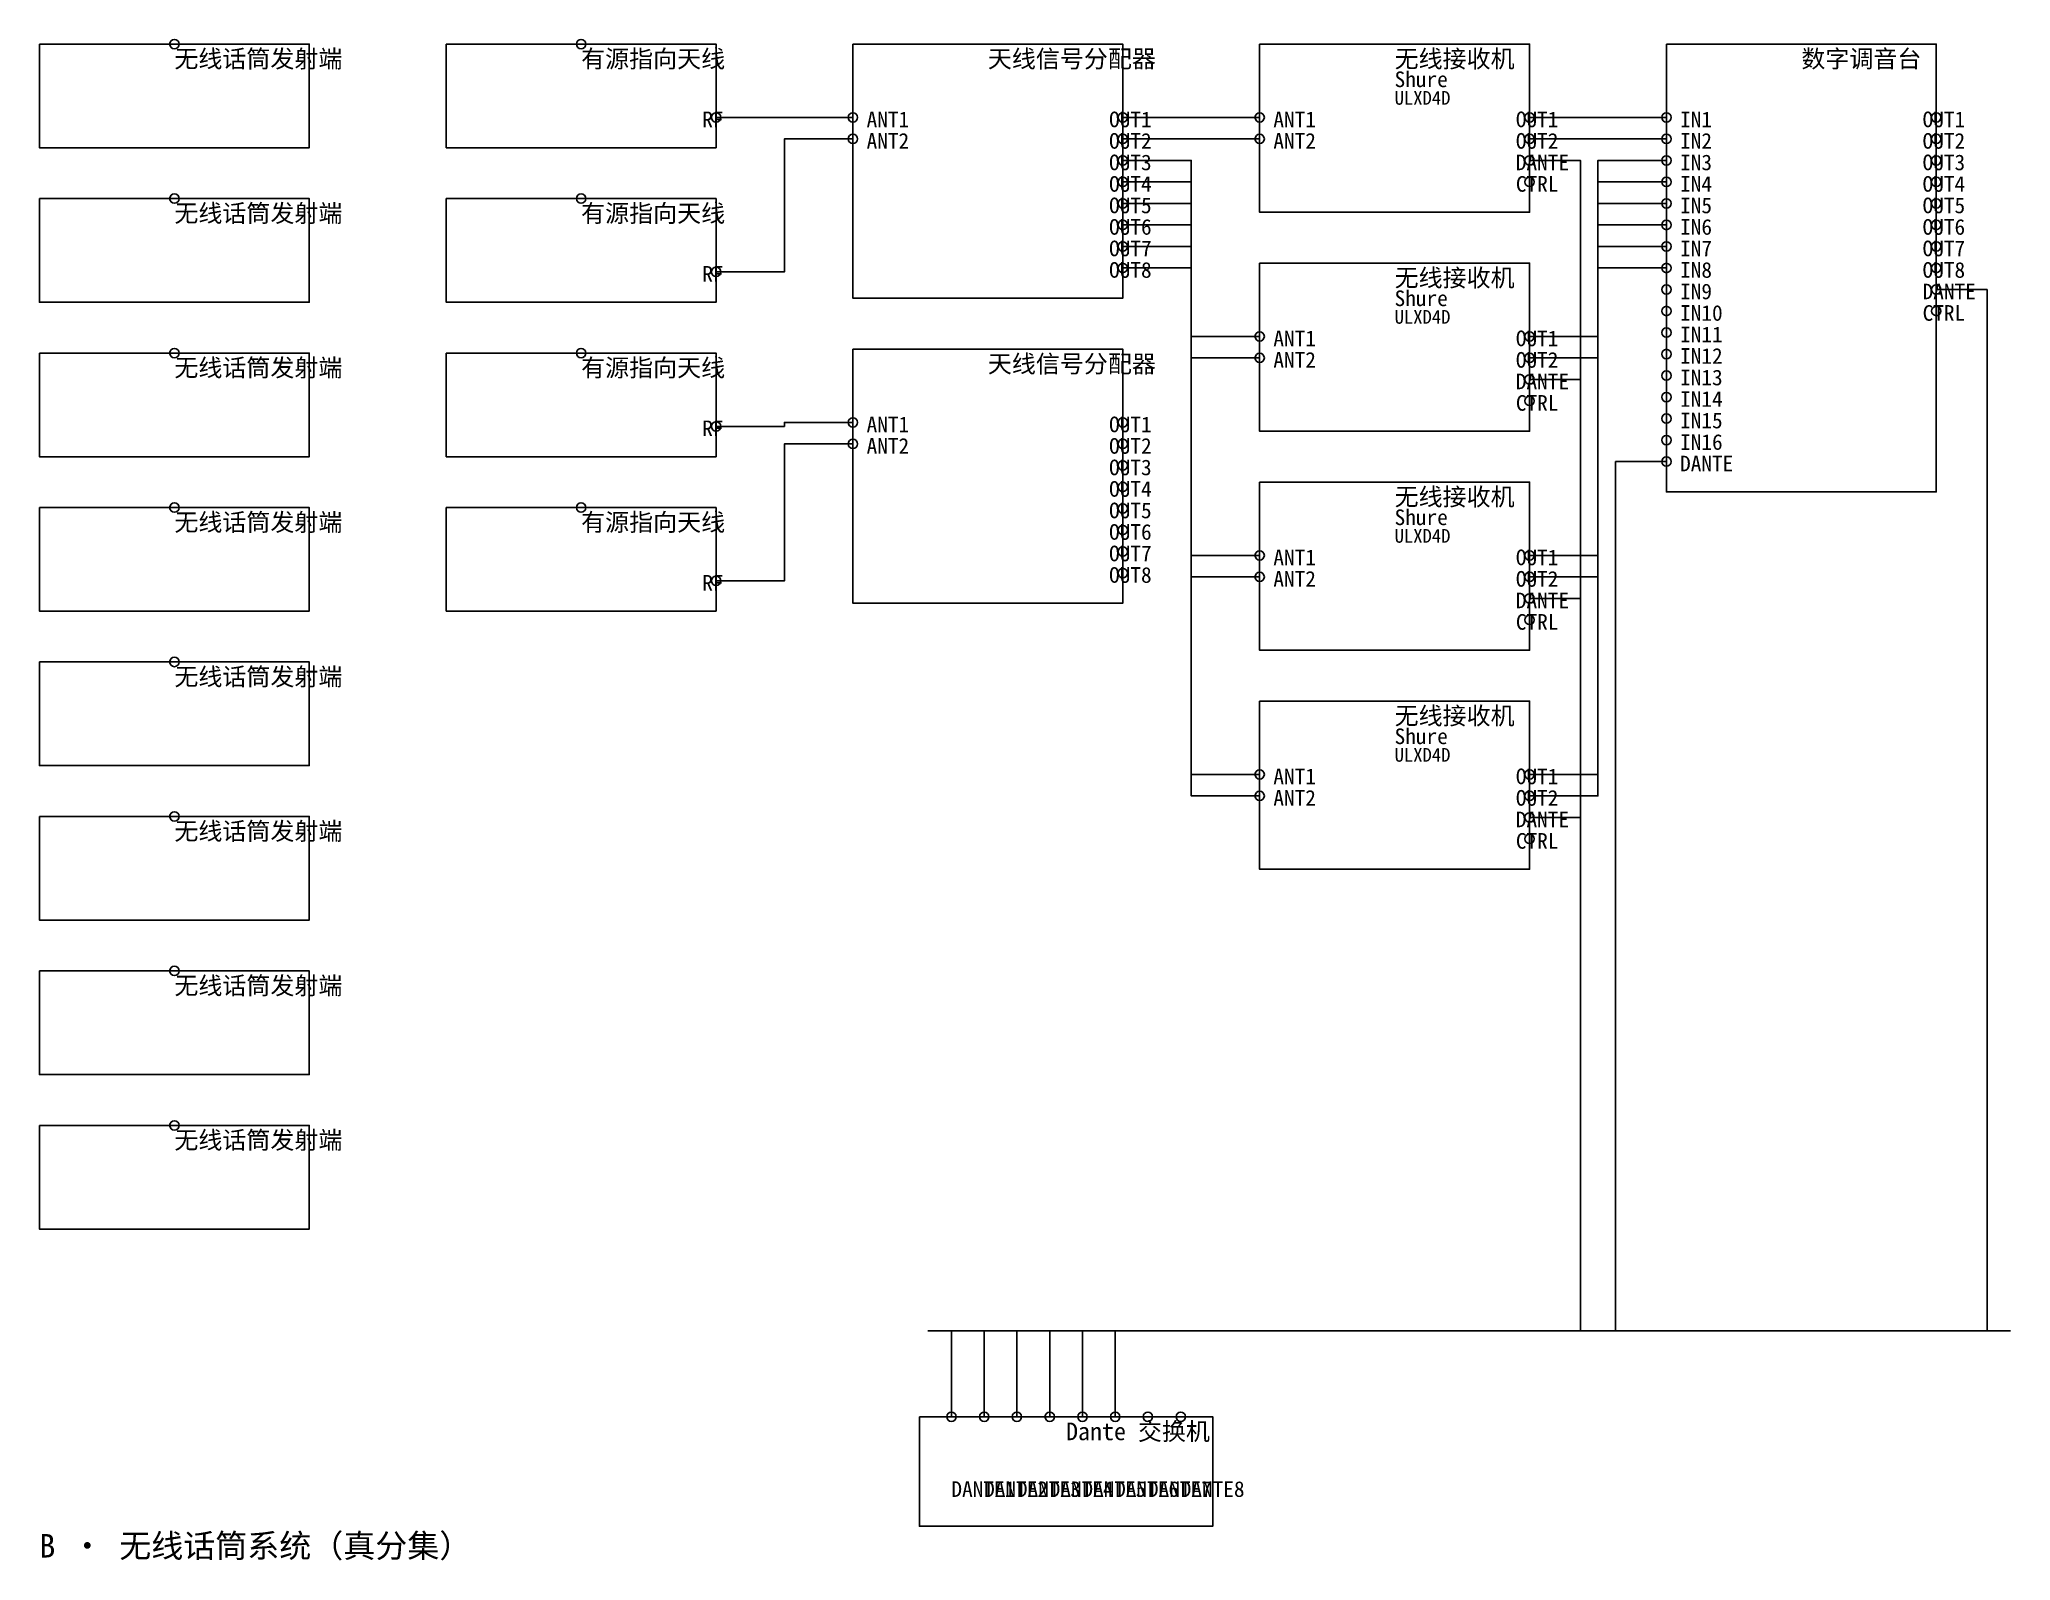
# Model space of a CAD drawing. Header units: metres. Extents: x 40 to 1048, y -816 to -38.
import ezdxf

# ---------------------------------------------------------------- set-up
doc = ezdxf.new("R2010")
doc.units = ezdxf.units.M
for name, color, linetype in [('DEVICES', 7, 'Continuous'), ('LABELS', 7, 'Continuous'), ('PORTS', 6, 'Continuous'), ('WIRES_ANALOG', 4, 'Continuous'), ('WIRES_DANTE', 5, 'Continuous'), ('WIRES_RF', 40, 'Continuous')]:
    doc.layers.add(name, color=color, linetype=linetype)
doc.styles.add('CJK', font='simsun.ttc')

msp = doc.modelspace()

# ---------------------------------------------------------------- linework, layer by layer
at = {"layer": 'DEVICES', "color": 7, "lineweight": 25, "true_color": 0xb4b2a9}
for points in [[(40, -40), (178, -40), (178, -93), (40, -93), (40, -40)], [(248, -40), (386, -40), (386, -93), (248, -93), (248, -40)], [(456, -40), (594, -40), (594, -170), (456, -170), (456, -40)], [(664, -40), (802, -40), (802, -126), (664, -126), (664, -40)], [(872, -40), (1010, -40), (1010, -269), (872, -269), (872, -40)], [(40, -119), (178, -119), (178, -172), (40, -172), (40, -119)], [(248, -119), (386, -119), (386, -172), (248, -172), (248, -119)], [(664, -152), (802, -152), (802, -238), (664, -238), (664, -152)], [(40, -198), (178, -198), (178, -251), (40, -251), (40, -198)], [(248, -198), (386, -198), (386, -251), (248, -251), (248, -198)], [(456, -196), (594, -196), (594, -326), (456, -326), (456, -196)], [(664, -264), (802, -264), (802, -350), (664, -350), (664, -264)], [(40, -277), (178, -277), (178, -330), (40, -330), (40, -277)], [(248, -277), (386, -277), (386, -330), (248, -330), (248, -277)], [(40, -356), (178, -356), (178, -409), (40, -409), (40, -356)], [(664, -376), (802, -376), (802, -462), (664, -462), (664, -376)], [(40, -435), (178, -435), (178, -488), (40, -488), (40, -435)], [(40, -514), (178, -514), (178, -567), (40, -567), (40, -514)], [(40, -593), (178, -593), (178, -646), (40, -646), (40, -593)], [(490, -742), (640, -742), (640, -798), (490, -798), (490, -742)]]:
    msp.add_lwpolyline(points, dxfattribs=at)
at = {"layer": 'PORTS', "true_color": 0xe8923c}
for centre in [(109, -40), (317, -40), (386, -77.5), (456, -77.5), (594, -77.5), (664, -77.5), (456, -88.5), (594, -88.5), (664, -88.5), (594, -99.5), (594, -110.5), (109, -119), (317, -119), (594, -121.5), (594, -132.5), (594, -143.5), (386, -156.5), (594, -154.5), (664, -189.5), (109, -198), (317, -198), (664, -200.5), (456, -233.5), (594, -233.5), (386, -235.5), (456, -244.5), (594, -244.5), (594, -255.5), (594, -266.5), (109, -277), (317, -277), (594, -277.5), (594, -288.5), (594, -299.5), (664, -301.5), (386, -314.5), (594, -310.5), (664, -312.5), (109, -356), (664, -413.5), (664, -424.5), (109, -435), (109, -514), (109, -593)]:
    msp.add_circle(centre, 2.4, dxfattribs=at)
at = {"layer": 'PORTS', "true_color": 0x5dcaa5}
for centre in [(802, -77.5), (872, -77.5), (1010, -77.5), (802, -88.5), (872, -88.5), (1010, -88.5), (872, -99.5), (1010, -99.5), (872, -110.5), (1010, -110.5), (872, -121.5), (1010, -121.5), (872, -132.5), (1010, -132.5), (872, -143.5), (1010, -143.5), (872, -154.5), (1010, -154.5), (872, -165.5), (872, -176.5), (802, -189.5), (872, -187.5), (802, -200.5), (872, -198.5), (872, -209.5), (872, -220.5), (872, -231.5), (872, -242.5), (802, -301.5), (802, -312.5), (802, -413.5), (802, -424.5)]:
    msp.add_circle(centre, 2.4, dxfattribs=at)
at = {"layer": 'PORTS', "true_color": 0x378add}
for centre in [(802, -99.5), (1010, -165.5), (802, -211.5), (872, -253.5), (802, -323.5), (802, -435.5), (506.375, -742), (523.125, -742), (539.875, -742), (556.625, -742), (573.375, -742), (590.125, -742), (606.875, -742), (623.625, -742)]:
    msp.add_circle(centre, 2.4, dxfattribs=at)
at = {"layer": 'PORTS', "true_color": 0xb07cd9}
for centre in [(802, -110.5), (1010, -176.5), (802, -222.5), (802, -334.5), (802, -446.5)]:
    msp.add_circle(centre, 2.4, dxfattribs=at)
at = {"layer": 'WIRES_ANALOG', "linetype": 'CONTINUOUS', "true_color": 0x5dcaa5}
for points in [[(802, -77.5), (812, -77.5), (837, -77.5), (837, -77.5), (862, -77.5), (872, -77.5)], [(802, -88.5), (812, -88.5), (837, -88.5), (837, -88.5), (862, -88.5), (872, -88.5)], [(802, -189.5), (812, -189.5), (837, -189.5), (837, -99.5), (862, -99.5), (872, -99.5)], [(802, -200.5), (812, -200.5), (837, -200.5), (837, -110.5), (862, -110.5), (872, -110.5)], [(802, -301.5), (812, -301.5), (837, -301.5), (837, -121.5), (862, -121.5), (872, -121.5)], [(802, -312.5), (812, -312.5), (837, -312.5), (837, -132.5), (862, -132.5), (872, -132.5)], [(802, -413.5), (812, -413.5), (837, -413.5), (837, -143.5), (862, -143.5), (872, -143.5)], [(802, -424.5), (812, -424.5), (837, -424.5), (837, -154.5), (862, -154.5), (872, -154.5)]]:
    msp.add_lwpolyline(points, dxfattribs=at)
at = {"layer": 'WIRES_DANTE', "linetype": 'CONTINUOUS', "true_color": 0x378add}
for points in [[(802, -99.5), (812, -99.5), (828, -99.5), (828, -698), (506.375, -698), (506.375, -742)], [(1010, -165.5), (1020, -165.5), (1036, -165.5), (1036, -698), (590.125, -698), (590.125, -742)], [(802, -211.5), (812, -211.5), (828, -211.5), (828, -698), (523.125, -698), (523.125, -742)], [(872, -253.5), (862, -253.5), (846, -253.5), (846, -698), (573.375, -698), (573.375, -742)], [(802, -323.5), (812, -323.5), (828, -323.5), (828, -698), (539.875, -698), (539.875, -742)], [(802, -435.5), (812, -435.5), (828, -435.5), (828, -698), (556.625, -698), (556.625, -742)], [(494.375, -698), (1048, -698)]]:
    msp.add_lwpolyline(points, dxfattribs=at)
at = {"layer": 'WIRES_RF', "linetype": 'CONTINUOUS', "true_color": 0xe8923c}
for points in [[(386, -77.5), (396, -77.5), (421, -77.5), (421, -77.5), (446, -77.5), (456, -77.5)], [(594, -77.5), (604, -77.5), (629, -77.5), (629, -77.5), (654, -77.5), (664, -77.5)], [(386, -156.5), (396, -156.5), (421, -156.5), (421, -88.5), (446, -88.5), (456, -88.5)], [(594, -88.5), (604, -88.5), (629, -88.5), (629, -88.5), (654, -88.5), (664, -88.5)], [(594, -99.5), (604, -99.5), (629, -99.5), (629, -189.5), (654, -189.5), (664, -189.5)], [(594, -110.5), (604, -110.5), (629, -110.5), (629, -200.5), (654, -200.5), (664, -200.5)], [(594, -121.5), (604, -121.5), (629, -121.5), (629, -301.5), (654, -301.5), (664, -301.5)], [(594, -132.5), (604, -132.5), (629, -132.5), (629, -312.5), (654, -312.5), (664, -312.5)], [(594, -143.5), (604, -143.5), (629, -143.5), (629, -413.5), (654, -413.5), (664, -413.5)], [(594, -154.5), (604, -154.5), (629, -154.5), (629, -424.5), (654, -424.5), (664, -424.5)], [(386, -235.5), (396, -235.5), (421, -235.5), (421, -233.5), (446, -233.5), (456, -233.5)], [(386, -314.5), (396, -314.5), (421, -314.5), (421, -244.5), (446, -244.5), (456, -244.5)]]:
    msp.add_lwpolyline(points, dxfattribs=at)

# ---------------------------------------------------------------- texts
at = {"layer": 'LABELS', "true_color": 0xf1efe8, "style": 'CJK'}
for s, height, p in [('无线话筒发射端', 9, (109, -52)), ('有源指向天线', 9, (317, -52)), ('天线信号分配器', 9, (525, -52)), ('无线接收机', 9, (733, -52)), ('数字调音台', 9, (941, -52)), ('无线话筒发射端', 9, (109, -131)), ('有源指向天线', 9, (317, -131)), ('无线接收机', 9, (733, -164)), ('无线话筒发射端', 9, (109, -210)), ('有源指向天线', 9, (317, -210)), ('天线信号分配器', 9, (525, -208)), ('无线接收机', 9, (733, -276)), ('无线话筒发射端', 9, (109, -289)), ('有源指向天线', 9, (317, -289)), ('无线话筒发射端', 9, (109, -368)), ('无线接收机', 9, (733, -388)), ('无线话筒发射端', 9, (109, -447)), ('无线话筒发射端', 9, (109, -526)), ('无线话筒发射端', 9, (109, -605)), ('Dante 交换机', 9, (565, -754)), ('B · 无线话筒系统（真分集）', 12, (40, -814))]:
    msp.add_text(s, height=height, dxfattribs=at).set_placement(p)
at = {"layer": 'LABELS', "true_color": 0xc4c2b8, "style": 'CJK'}
for p in [(733, -62), (733, -174), (733, -286), (733, -398)]:
    msp.add_text('Shure', height=8, dxfattribs=at).set_placement(p)
at = {"layer": 'LABELS', "true_color": 0x9a978d, "style": 'CJK'}
for p in [(733, -71), (733, -183), (733, -295), (733, -407)]:
    msp.add_text('ULXD4D', height=7, dxfattribs=at).set_placement(p)
at = {"layer": 'LABELS', "true_color": 0xf5f5ec, "style": 'CJK'}
for s, p in [('RF', (379, -82.5)), ('ANT1', (463, -82.5)), ('OUT1', (587, -82.5)), ('ANT1', (671, -82.5)), ('OUT1', (795, -82.5)), ('IN1', (879, -82.5)), ('OUT1', (1003, -82.5)), ('ANT2', (463, -93.5)), ('OUT2', (587, -93.5)), ('ANT2', (671, -93.5)), ('OUT2', (795, -93.5)), ('IN2', (879, -93.5)), ('OUT2', (1003, -93.5)), ('OUT3', (587, -104.5)), ('DANTE', (795, -104.5)), ('IN3', (879, -104.5)), ('OUT3', (1003, -104.5)), ('OUT4', (587, -115.5)), ('CTRL', (795, -115.5)), ('IN4', (879, -115.5)), ('OUT4', (1003, -115.5)), ('OUT5', (587, -126.5)), ('IN5', (879, -126.5)), ('OUT5', (1003, -126.5)), ('OUT6', (587, -137.5)), ('IN6', (879, -137.5)), ('OUT6', (1003, -137.5)), ('OUT7', (587, -148.5)), ('IN7', (879, -148.5)), ('OUT7', (1003, -148.5)), ('RF', (379, -161.5)), ('OUT8', (587, -159.5)), ('IN8', (879, -159.5)), ('OUT8', (1003, -159.5)), ('IN9', (879, -170.5)), ('DANTE', (1003, -170.5)), ('IN10', (879, -181.5)), ('CTRL', (1003, -181.5)), ('ANT1', (671, -194.5)), ('OUT1', (795, -194.5)), ('IN11', (879, -192.5)), ('ANT2', (671, -205.5)), ('OUT2', (795, -205.5)), ('IN12', (879, -203.5)), ('DANTE', (795, -216.5)), ('IN13', (879, -214.5)), ('CTRL', (795, -227.5)), ('IN14', (879, -225.5)), ('ANT1', (463, -238.5)), ('OUT1', (587, -238.5)), ('IN15', (879, -236.5)), ('RF', (379, -240.5)), ('ANT2', (463, -249.5)), ('OUT2', (587, -249.5)), ('IN16', (879, -247.5)), ('DANTE', (879, -258.5)), ('OUT3', (587, -260.5)), ('OUT4', (587, -271.5)), ('OUT5', (587, -282.5)), ('OUT6', (587, -293.5)), ('OUT7', (587, -304.5)), ('ANT1', (671, -306.5)), ('OUT1', (795, -306.5)), ('RF', (379, -319.5)), ('OUT8', (587, -315.5)), ('ANT2', (671, -317.5)), ('OUT2', (795, -317.5)), ('DANTE', (795, -328.5)), ('CTRL', (795, -339.5)), ('ANT1', (671, -418.5)), ('OUT1', (795, -418.5)), ('ANT2', (671, -429.5)), ('OUT2', (795, -429.5)), ('DANTE', (795, -440.5)), ('CTRL', (795, -451.5)), ('DANTE1', (506.375, -783)), ('DANTE2', (523.125, -783)), ('DANTE3', (539.875, -783)), ('DANTE4', (556.625, -783)), ('DANTE5', (573.375, -783)), ('DANTE6', (590.125, -783)), ('DANTE7', (606.875, -783)), ('DANTE8', (623.625, -783))]:
    msp.add_text(s, height=8, dxfattribs=at).set_placement(p)

doc.saveas('drawing.dxf')
